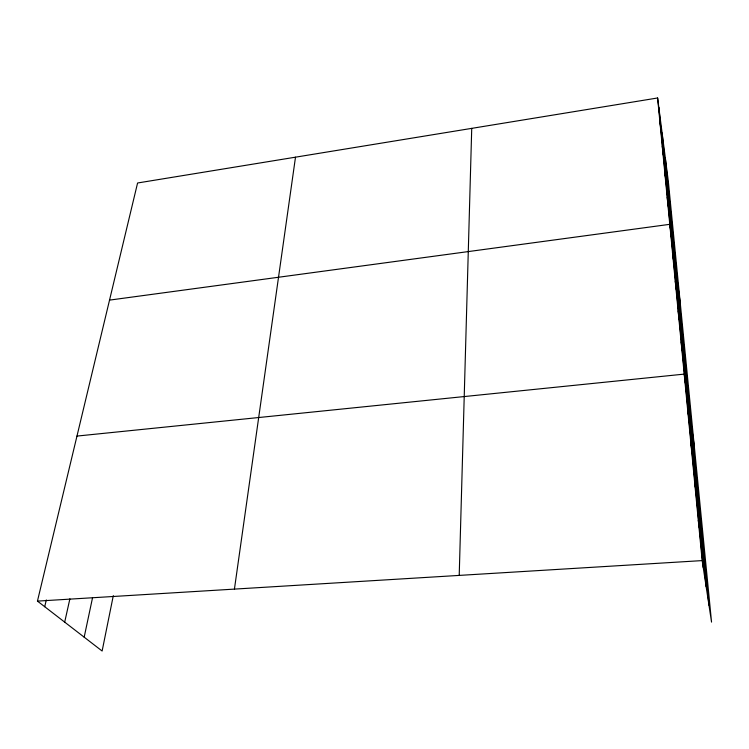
<?xml version="1.0" encoding="UTF-8"?>
<svg xmlns="http://www.w3.org/2000/svg" width="749" height="749" viewBox="0 0 749 749"><rect width="100%" height="100%" fill="white"/><g stroke="black" fill="none" stroke-linecap="round" stroke-linejoin="round"><path stroke-width="1.12" d="M459.212 575.41L471.73 128.369M234.428 589.107L295.499 157.178M113.305 595.652L102.126 651.021L37.45 601.11L137.582 182.99L657.613 97.979L668.342 181.464L711.55 622.11L702.178 560.598L657.613 97.979M84.178 637.165L92.548 597.711M64.686 622.129L69.9 598.779M44.715 606.718L46.316 599.93M109.532 300.115L669.784 224.326L680.345 303.879M76.969 436.077L684.212 374.116L694.379 446.975M37.45 601.11L702.178 560.598M698.293 520.218L699.379 527.511M694.557 481.467L695.662 489.041M690.971 444.26L692.095 452.078M687.526 408.505L688.659 416.538M681.122 341.975L682.273 350.373M678.135 310.985L679.296 319.533M675.252 281.081L676.422 289.769M672.471 252.216L673.651 261.026M667.19 197.371L668.38 206.387M659.888 121.647L661.086 130.888M662.247 146.074L663.436 155.249M664.672 171.296L665.87 180.406M665.346 158.133L708.975 605.22M662.107 132.947L706.157 586.72M658.811 107.285L703.245 567.602"/></g></svg>
